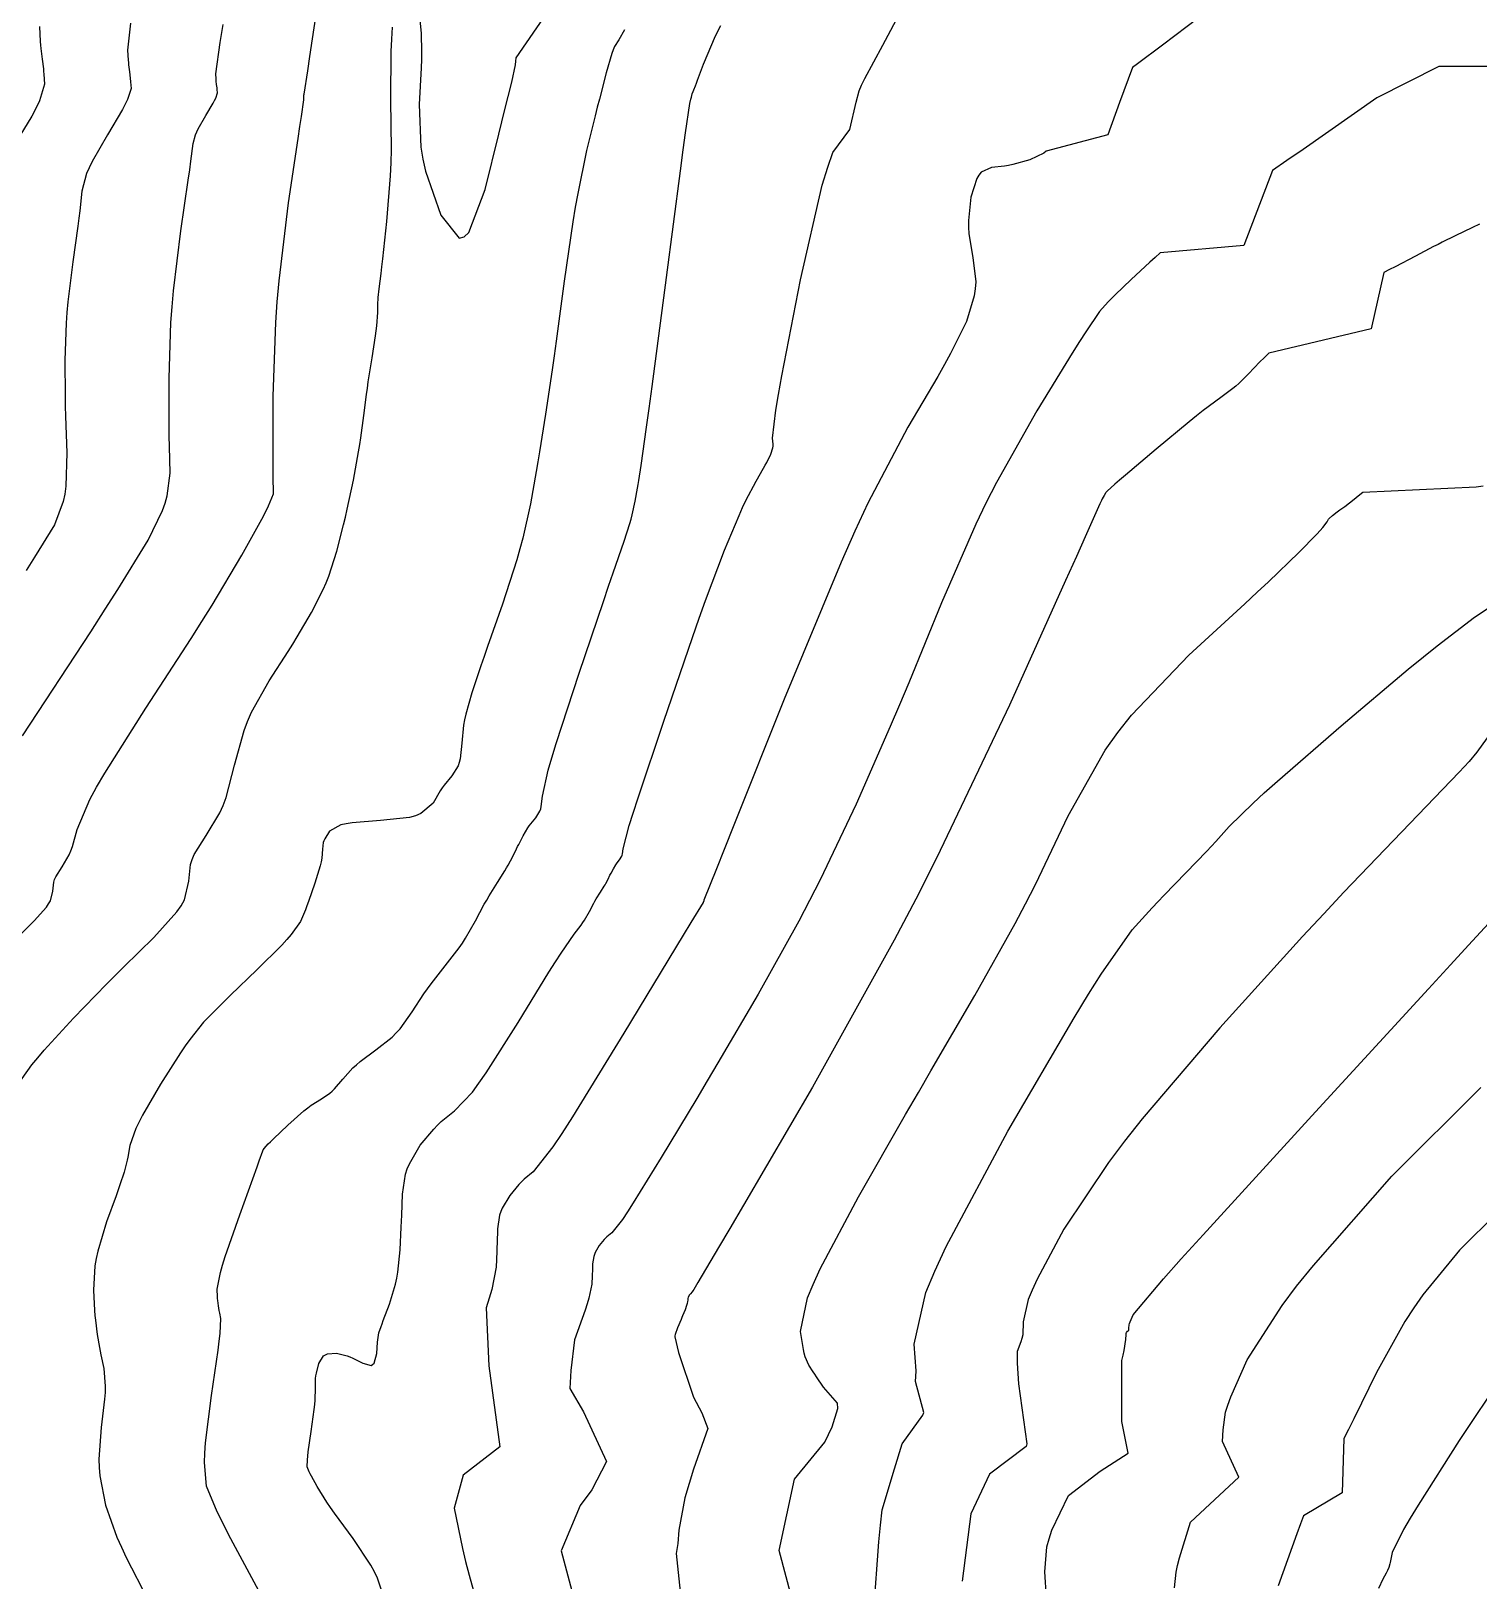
# Model space of a CAD drawing. Header units: metres. Extents: x 837117 to 838477, y 1189012 to 1191015.
# Drawn here: x 837686.6 to 837758.4, y 1190626.3 to 1190703.3 of the extents above; entities that cross this region are included whole.
import ezdxf

# ---------------------------------------------------------------- set-up
doc = ezdxf.new("R2010")
doc.units = ezdxf.units.M
doc.header["$LTSCALE"] = 0.3
doc.layers.add('COTAS 10', color=1, linetype='Continuous')
doc.layers.add('COTAS INT', color=252, linetype='Continuous')

msp = doc.modelspace()

# ---------------------------------------------------------------- linework, layer by layer
at = {"layer": 'COTAS 10'}
for points, elevation in [([(837685.557, 1190657.911), (837686.712, 1190659.065), (837687.318, 1190659.738), (837687.43, 1190659.903), (837687.518, 1190660.059), (837687.634, 1190660.546), (837687.679, 1190660.992), (837687.722, 1190661.121), (837687.779, 1190661.254), (837688.095, 1190661.753), (837688.455, 1190662.352), (837688.539, 1190662.547), (837688.616, 1190662.755), (837688.841, 1190663.608), (837689.476, 1190665.1), (837689.812, 1190665.71), (837690.217, 1190666.406), (837692.261, 1190669.629), (837694.511, 1190673.095), (837695.046, 1190673.943), (837695.544, 1190674.743), (837697.026, 1190677.228), (837698.017, 1190679.017), (837698.205, 1190679.377), (837698.356, 1190679.679), (837698.59, 1190680.281), (837698.583, 1190681.159), (837698.583, 1190682.211), (837698.587, 1190685.133), (837698.708, 1190688.785), (837698.781, 1190689.822), (837698.872, 1190690.869), (837699.346, 1190694.743), (837699.819, 1190697.926), (837699.91, 1190698.538), (837699.984, 1190699.033), (837700.103, 1190699.849), (837700.108, 1190699.904), (837700.108, 1190699.92), (837700.109, 1190699.936), (837700.108, 1190699.997), (837700.108, 1190700.056), (837700.109, 1190700.072), (837700.111, 1190700.087), (837700.118, 1190700.139), (837700.295, 1190701.296), (837700.404, 1190702.008), (837700.537, 1190702.89), (837701.234, 1190707.489)], 1650), ([(837744.588, 1190703.954), (837742.752, 1190702.563), (837741.517, 1190701.646), (837741.272, 1190701.466), (837740.616, 1190699.716), (837740.044, 1190698.122), (837736.982, 1190697.299), (837736.865, 1190697.202), (837736.165, 1190696.88), (837735.313, 1190696.64), (837735.101, 1190696.594), (837734.9, 1190696.556), (837734.259, 1190696.492), (837733.754, 1190696.261), (837733.638, 1190696.118), (837733.532, 1190695.941), (837733.236, 1190695.013), (837733.112, 1190693.854), (837733.115, 1190693.53), (837733.135, 1190693.205), (837733.339, 1190692.019), (837733.478, 1190690.805), (837733.456, 1190690.462), (837733.407, 1190690.115), (837733.014, 1190688.84), (837732.224, 1190687.247), (837731.926, 1190686.701), (837731.594, 1190686.109), (837730.105, 1190683.593), (837728.12, 1190679.808), (837727.475, 1190678.417), (837726.787, 1190676.877), (837723.959, 1190670.074), (837721.462, 1190663.813), (837720.985, 1190662.615), (837720.6, 1190661.648), (837719.98, 1190660.089), (837719.967, 1190660.051), (837719.965, 1190660.044), (837719.963, 1190660.038), (837719.96, 1190660.026), (837719.96, 1190660.024), (837719.959, 1190660.022), (837719.958, 1190660.021), (837719.956, 1190660.018), (837719.954, 1190660.014), (837719.954, 1190660.013), (837719.952, 1190660.009), (837719.951, 1190660.008), (837719.949, 1190660.005), (837719.947, 1190660.001), (837719.946, 1190660), (837719.946, 1190659.999), (837719.943, 1190659.995), (837719.941, 1190659.991), (837719.939, 1190659.989), (837719.936, 1190659.984), (837719.331, 1190658.984), (837718.951, 1190658.355), (837716.005, 1190653.477), (837713.444, 1190649.323), (837712.916, 1190648.505), (837712.466, 1190647.83), (837711.499, 1190646.59), (837711.044, 1190646.227), (837710.917, 1190646.105), (837710.791, 1190645.974), (837710.334, 1190645.423), (837709.963, 1190644.796), (837709.89, 1190644.617), (837709.831, 1190644.435), (837709.725, 1190643.759), (837709.701, 1190643.047), (837709.694, 1190642.843), (837709.685, 1190642.636), (837709.652, 1190641.865), (837709.437, 1190640.742), (837709.314, 1190640.314), (837709.164, 1190639.834), (837709.298, 1190636.96), (837709.835, 1190632.935), (837708.024, 1190631.527), (837707.573, 1190629.882), (837707.985, 1190627.878), (837708.139, 1190627.238), (837708.31, 1190626.562), (837709.071, 1190623.814)], 1660), ([(837759.091, 1190668.462), (837758.374, 1190667.444), (837757.979, 1190666.987), (837757.497, 1190666.454), (837755.044, 1190663.897), (837751.763, 1190660.484), (837750.76, 1190659.411), (837749.715, 1190658.283), (837745.599, 1190653.747), (837741.744, 1190649.234), (837740.864, 1190648.12), (837740.066, 1190647.066), (837737.858, 1190643.747), (837736.527, 1190641.256), (837736.28, 1190640.723), (837736.087, 1190640.258), (837735.83, 1190639.145), (837735.812, 1190638.492), (837735.769, 1190638.318), (837735.71, 1190638.146), (837735.54, 1190637.676), (837735.54, 1190637.086), (837735.605, 1190636.058), (837736.014, 1190633.074), (837735.982, 1190632.945), (837734.161, 1190631.571), (837733.242, 1190629.602), (837732.811, 1190626.265)], 1670)]:
    msp.add_lwpolyline(points, dxfattribs=dict(at, elevation=elevation))
at = {"layer": 'COTAS INT'}
for points, elevation in [([(837704.107, 1190625.36), (837703.769, 1190626.405), (837703.614, 1190626.726), (837703.431, 1190627.06), (837702.549, 1190628.379), (837701.631, 1190629.63), (837701.427, 1190629.922), (837701.244, 1190630.19), (837700.764, 1190630.96), (837700.483, 1190631.483), (837700.426, 1190631.595), (837700.377, 1190631.693), (837700.277, 1190631.932), (837700.28, 1190632.293), (837700.298, 1190632.468), (837700.322, 1190632.676), (837700.468, 1190633.701), (837700.617, 1190634.787), (837700.643, 1190635.033), (837700.663, 1190635.256), (837700.68, 1190635.866), (837700.691, 1190636.329), (837700.707, 1190636.459), (837700.728, 1190636.59), (837700.853, 1190637.072), (837701.086, 1190637.447), (837701.176, 1190637.511), (837701.277, 1190637.557), (837701.732, 1190637.58), (837702.252, 1190637.45), (837702.394, 1190637.399), (837702.535, 1190637.343), (837703.035, 1190637.088), (837703.442, 1190636.981), (837703.523, 1190637.019), (837703.591, 1190637.085), (837703.726, 1190637.567), (837703.771, 1190638.134), (837703.783, 1190638.254), (837703.795, 1190638.359), (837703.836, 1190638.602), (837703.94, 1190638.904), (837703.991, 1190639.045), (837704.052, 1190639.21), (837704.356, 1190640.015), (837704.662, 1190641.019), (837704.725, 1190641.31), (837704.779, 1190641.606), (837704.894, 1190642.723), (837704.943, 1190643.849), (837704.955, 1190644.15), (837704.966, 1190644.448), (837705, 1190645.487), (837705.155, 1190646.474), (837705.242, 1190646.739), (837705.348, 1190647.001), (837705.891, 1190647.916), (837706.557, 1190648.72), (837706.742, 1190648.912), (837706.926, 1190649.09), (837707.59, 1190649.62), (837708.478, 1190650.561), (837708.803, 1190650.999), (837709.163, 1190651.513), (837710.748, 1190654.009), (837712.276, 1190656.507), (837712.6, 1190657.022), (837712.88, 1190657.46), (837713.533, 1190658.408), (837713.876, 1190658.853), (837713.96, 1190658.976), (837714.039, 1190659.097), (837714.289, 1190659.533), (837714.507, 1190659.944), (837714.566, 1190660.049), (837714.625, 1190660.151), (837714.836, 1190660.491), (837715.021, 1190660.782), (837715.064, 1190660.854), (837715.104, 1190660.922), (837715.216, 1190661.134), (837715.31, 1190661.327), (837715.338, 1190661.382), (837715.367, 1190661.439), (837715.478, 1190661.651), (837715.597, 1190661.853), (837715.631, 1190661.903), (837715.665, 1190661.951), (837715.791, 1190662.104), (837715.894, 1190662.271), (837715.914, 1190662.328), (837715.931, 1190662.389), (837715.958, 1190662.647), (837716.271, 1190663.794), (837716.466, 1190664.415), (837716.71, 1190665.169), (837717.982, 1190668.988), (837719.407, 1190673.137), (837719.746, 1190674.099), (837720.062, 1190674.979), (837721.004, 1190677.481), (837721.722, 1190679.207), (837721.897, 1190679.598), (837722.06, 1190679.951), (837722.564, 1190680.912), (837722.942, 1190681.55), (837723.026, 1190681.7), (837723.102, 1190681.839), (837723.302, 1190682.243), (837723.402, 1190682.567), (837723.414, 1190682.654), (837723.42, 1190682.742), (837723.385, 1190683.05), (837723.549, 1190684.438), (837723.681, 1190685.207), (837723.849, 1190686.142), (837724.77, 1190690.905), (837725.853, 1190695.611), (837726.125, 1190696.51), (837726.384, 1190697.233), (837727.219, 1190698.386), (837727.535, 1190699.746), (837727.682, 1190700.297), (837727.808, 1190700.576), (837727.971, 1190700.909), (837728.871, 1190702.569), (837729.806, 1190704.347)], 1658), ([(837705.851, 1190703.98), (837705.938, 1190703.161), (837705.953, 1190702.218), (837705.945, 1190701.857), (837705.931, 1190701.452), (837705.837, 1190699.63), (837705.922, 1190697.506), (837706.021, 1190696.911), (837706.153, 1190696.314), (837706.903, 1190694.132), (837707.828, 1190692.986), (837708.071, 1190693.042), (837708.308, 1190693.259), (837709.116, 1190695.392), (837709.787, 1190698.15), (837709.938, 1190698.762), (837710.074, 1190699.309), (837710.438, 1190700.734), (837710.62, 1190701.588), (837710.64, 1190701.774), (837710.648, 1190701.938), (837712.19, 1190704.182)], 1652), ([(837686.969, 1190703.493), (837687.013, 1190702.752), (837687.027, 1190702.571), (837687.042, 1190702.4), (837687.106, 1190701.868), (837687.168, 1190701.396), (837687.182, 1190701.263), (837687.194, 1190701.129), (837687.228, 1190700.637), (837686.972, 1190699.802), (837686.802, 1190699.452), (837686.588, 1190699.051), (837685.46, 1190697.173)], 1644), ([(837685.829, 1190650.843), (837686.597, 1190651.911), (837686.888, 1190652.265), (837687.213, 1190652.646), (837688.67, 1190654.234), (837690.301, 1190655.916), (837690.736, 1190656.355), (837691.164, 1190656.784), (837692.651, 1190658.238), (837693.794, 1190659.506), (837694.005, 1190659.817), (837694.171, 1190660.111), (837694.389, 1190661.03), (837694.475, 1190661.87), (837694.556, 1190662.114), (837694.663, 1190662.363), (837695.259, 1190663.305), (837695.936, 1190664.434), (837696.095, 1190664.801), (837696.241, 1190665.192), (837696.665, 1190666.801), (837697.136, 1190668.517), (837697.313, 1190668.975), (837697.51, 1190669.427), (837698.386, 1190670.997), (837699.32, 1190672.442), (837699.554, 1190672.815), (837699.776, 1190673.176), (837700.488, 1190674.379), (837701.07, 1190675.532), (837701.211, 1190675.86), (837701.343, 1190676.194), (837701.747, 1190677.431), (837702.083, 1190678.743), (837702.172, 1190679.123), (837702.26, 1190679.51), (837702.564, 1190680.966), (837702.822, 1190682.371), (837702.881, 1190682.726), (837702.935, 1190683.066), (837703.084, 1190684.17), (837703.216, 1190685.222), (837703.26, 1190685.529), (837703.307, 1190685.843), (837703.5, 1190687.035), (837703.671, 1190688.132), (837703.704, 1190688.386), (837703.731, 1190688.619), (837703.773, 1190689.283), (837703.786, 1190689.784), (837703.794, 1190689.914), (837703.803, 1190690.041), (837703.852, 1190690.471), (837703.947, 1190691.23), (837703.986, 1190691.565), (837704.03, 1190691.954), (837704.234, 1190693.807), (837704.41, 1190696.077), (837704.436, 1190696.729), (837704.453, 1190697.39), (837704.433, 1190699.862), (837704.437, 1190702.26), (837704.47, 1190702.875), (837704.516, 1190703.469)], 1652), ([(837686.136, 1190668.262), (837689.519, 1190673.426), (837690.242, 1190674.548), (837690.872, 1190675.535), (837692.374, 1190677.986), (837693.087, 1190679.454), (837693.219, 1190679.822), (837693.323, 1190680.173), (837693.462, 1190681.302), (837693.427, 1190682.647), (837693.42, 1190683.135), (837693.416, 1190683.673), (837693.411, 1190686.031), (837693.504, 1190688.786), (837693.561, 1190689.573), (837693.631, 1190690.371), (837693.997, 1190693.344), (837694.366, 1190695.862), (837694.439, 1190696.373), (837694.499, 1190696.804), (837694.61, 1190697.688), (837694.723, 1190698.119), (837694.784, 1190698.264), (837694.858, 1190698.42), (837695.235, 1190699.074), (837695.605, 1190699.689), (837695.674, 1190699.821), (837695.73, 1190699.935), (837695.814, 1190700.209), (837695.803, 1190700.37), (837695.799, 1190700.414), (837695.794, 1190700.457), (837695.774, 1190700.612), (837695.753, 1190700.787), (837695.748, 1190700.843), (837695.744, 1190700.902), (837695.729, 1190701.145), (837695.957, 1190702.708), (837696.105, 1190703.599)], 1648), ([(837691.491, 1190703.667), (837691.349, 1190702.319), (837691.378, 1190701.827), (837691.388, 1190701.707), (837691.398, 1190701.593), (837691.44, 1190701.24), (837691.481, 1190700.927), (837691.499, 1190700.749), (837691.521, 1190700.423), (837691.351, 1190699.869), (837691.238, 1190699.637), (837691.097, 1190699.37), (837690.348, 1190698.123), (837689.585, 1190696.799), (837689.434, 1190696.484), (837689.31, 1190696.191), (837689.082, 1190695.318), (837688.978, 1190694.336), (837688.932, 1190693.974), (837688.879, 1190693.573), (837688.625, 1190691.8), (837688.382, 1190689.82), (837688.335, 1190689.288), (837688.298, 1190688.764), (837688.236, 1190686.929), (837688.248, 1190685.135), (837688.258, 1190684.636), (837688.27, 1190684.136), (837688.334, 1190682.323), (837688.289, 1190680.667), (837688.233, 1190680.266), (837688.157, 1190679.891), (837687.722, 1190678.743), (837686.735, 1190677.138), (837686.31, 1190676.474)], 1646), ([(837716.024, 1190703.335), (837715.743, 1190702.839), (837715.539, 1190702.508), (837715.473, 1190702.345), (837715.404, 1190702.151), (837715.12, 1190701.193), (837714.784, 1190699.896), (837714.681, 1190699.488), (837714.573, 1190699.059), (837714.151, 1190697.334), (837713.706, 1190695.204), (837713.585, 1190694.521), (837713.464, 1190693.796), (837713.036, 1190690.841), (837712.636, 1190687.868), (837712.534, 1190687.132), (837712.436, 1190686.435), (837712.11, 1190684.232), (837711.813, 1190682.359), (837711.732, 1190681.87), (837711.652, 1190681.393), (837711.367, 1190679.777), (837710.982, 1190678.081), (837710.838, 1190677.555), (837710.678, 1190677.004), (837709.965, 1190674.806), (837709.234, 1190672.694), (837709.062, 1190672.196), (837708.904, 1190671.736), (837708.444, 1190670.388), (837708.143, 1190669.334), (837708.084, 1190669.059), (837708.037, 1190668.792), (837707.955, 1190667.887), (837707.872, 1190667.118), (837707.824, 1190666.936), (837707.764, 1190666.768), (837707.455, 1190666.271), (837707.08, 1190665.814), (837706.979, 1190665.671), (837706.878, 1190665.521), (837706.524, 1190664.919), (837705.913, 1190664.39), (837705.65, 1190664.286), (837705.348, 1190664.2), (837703.917, 1190664.045), (837702.497, 1190663.942), (837702.201, 1190663.89), (837701.946, 1190663.827), (837701.376, 1190663.514), (837701.143, 1190663.146), (837701.101, 1190663.048), (837701.07, 1190662.953), (837701.036, 1190662.625), (837700.996, 1190662.174), (837700.959, 1190662), (837700.912, 1190661.806), (837700.65, 1190660.931), (837700.339, 1190660.025), (837700.26, 1190659.812), (837700.185, 1190659.615), (837699.943, 1190659.038), (837699.476, 1190658.382), (837699.26, 1190658.135), (837699.006, 1190657.859), (837697.775, 1190656.628), (837696.47, 1190655.368), (837696.17, 1190655.073), (837695.896, 1190654.803), (837695.128, 1190654.025), (837694.437, 1190653.175), (837694.212, 1190652.86), (837693.972, 1190652.509), (837692.985, 1190650.955), (837692.094, 1190649.403), (837691.915, 1190649.054), (837691.765, 1190648.74), (837691.47, 1190647.9), (837691.362, 1190647.327), (837691.33, 1190647.182), (837691.298, 1190647.042), (837691.175, 1190646.585), (837690.963, 1190645.95), (837690.876, 1190645.697), (837690.775, 1190645.411), (837690.306, 1190644.103), (837689.87, 1190642.657), (837689.791, 1190642.284), (837689.729, 1190641.924), (837689.655, 1190640.723), (837689.709, 1190639.701), (837689.728, 1190639.452), (837689.749, 1190639.22), (837689.839, 1190638.506), (837689.951, 1190637.873), (837689.985, 1190637.692), (837690.021, 1190637.508), (837690.163, 1190636.821), (837690.236, 1190635.943), (837690.229, 1190635.638), (837690.209, 1190635.307), (837690.041, 1190633.888), (837689.923, 1190632.328), (837689.935, 1190631.908), (837689.968, 1190631.493), (837690.25, 1190630.035), (837690.823, 1190628.449), (837691.04, 1190627.953), (837691.281, 1190627.431), (837692.362, 1190625.342)], 1654), ([(837697.87, 1190625.784), (837696.366, 1190628.581), (837696.06, 1190629.182), (837695.801, 1190629.708), (837695.263, 1190630.984), (837695.164, 1190632.152), (837695.182, 1190632.61), (837695.219, 1190633.127), (837695.516, 1190635.484), (837695.846, 1190637.737), (837695.904, 1190638.19), (837695.948, 1190638.568), (837695.985, 1190639.316), (837695.933, 1190639.572), (837695.919, 1190639.641), (837695.906, 1190639.708), (837695.865, 1190639.944), (837695.831, 1190640.21), (837695.823, 1190640.297), (837695.816, 1190640.39), (837695.796, 1190640.771), (837695.959, 1190641.593), (837696.067, 1190641.962), (837696.203, 1190642.394), (837696.92, 1190644.466), (837697.779, 1190646.838), (837697.89, 1190647.145), (837698.067, 1190647.634), (837698.068, 1190647.641), (837698.069, 1190647.643), (837698.069, 1190647.645), (837698.071, 1190647.654), (837698.081, 1190647.675), (837698.087, 1190647.686), (837698.094, 1190647.698), (837698.13, 1190647.759), (837698.339, 1190647.98), (837698.455, 1190648.093), (837698.597, 1190648.23), (837699.318, 1190648.911), (837700.112, 1190649.618), (837700.3, 1190649.771), (837700.472, 1190649.904), (837700.979, 1190650.23), (837701.392, 1190650.503), (837701.507, 1190650.602), (837701.622, 1190650.713), (837702.037, 1190651.199), (837702.542, 1190651.759), (837702.713, 1190651.916), (837702.898, 1190652.074), (837703.682, 1190652.649), (837704.49, 1190653.293), (837704.691, 1190653.493), (837704.882, 1190653.703), (837705.491, 1190654.541), (837706.073, 1190655.441), (837706.248, 1190655.689), (837706.429, 1190655.937), (837707.131, 1190656.831), (837707.812, 1190657.718), (837707.979, 1190657.961), (837708.138, 1190658.204), (837708.635, 1190659.071), (837709.068, 1190659.888), (837709.186, 1190660.098), (837709.304, 1190660.301), (837709.723, 1190660.977), (837710.092, 1190661.557), (837710.178, 1190661.699), (837710.256, 1190661.834), (837710.479, 1190662.257), (837710.667, 1190662.64), (837710.722, 1190662.751), (837710.78, 1190662.863), (837711.001, 1190663.285), (837711.238, 1190663.687), (837711.305, 1190663.787), (837711.372, 1190663.883), (837711.623, 1190664.187), (837711.829, 1190664.519), (837711.869, 1190664.632), (837711.901, 1190664.754), (837711.957, 1190665.267), (837712.241, 1190666.55), (837712.417, 1190667.157), (837712.636, 1190667.873), (837713.78, 1190671.367), (837714.987, 1190674.933), (837715.245, 1190675.694), (837715.47, 1190676.357), (837716.01, 1190677.935), (837716.294, 1190678.809), (837716.357, 1190679.028), (837716.415, 1190679.237), (837716.568, 1190679.911), (837716.681, 1190680.554), (837716.713, 1190680.744), (837716.745, 1190680.938), (837716.863, 1190681.683), (837717.128, 1190683.588), (837717.252, 1190684.515), (837717.399, 1190685.615), (837718.114, 1190691.028), (837718.816, 1190696.333), (837718.954, 1190697.365), (837719.069, 1190698.208), (837719.282, 1190699.673), (837719.334, 1190699.884), (837719.347, 1190699.937), (837719.359, 1190699.987), (837719.401, 1190700.147), (837719.436, 1190700.264), (837719.444, 1190700.288), (837719.452, 1190700.308), (837719.477, 1190700.349), (837719.563, 1190700.556), (837719.609, 1190700.681), (837719.665, 1190700.835), (837719.949, 1190701.635), (837720.557, 1190703.027), (837720.818, 1190703.554)], 1656), ([(837759.655, 1190701.506), (837756.486, 1190701.506), (837753.4, 1190699.96), (837749.737, 1190697.389), (837748.933, 1190696.835), (837748.219, 1190696.348), (837746.788, 1190692.625), (837742.644, 1190692.259), (837742.383, 1190692.022), (837742.124, 1190691.785), (837741.201, 1190690.932), (837740.404, 1190690.169), (837740.223, 1190689.988), (837740.06, 1190689.822), (837739.617, 1190689.333), (837738.941, 1190688.334), (837738.631, 1190687.846), (837738.268, 1190687.267), (837736.512, 1190684.41), (837734.506, 1190680.845), (837733.985, 1190679.819), (837733.479, 1190678.775), (837731.778, 1190674.865), (837730.152, 1190670.885), (837729.694, 1190669.797), (837729.232, 1190668.716), (837727.537, 1190664.865), (837725.746, 1190661.1), (837725.224, 1190660.073), (837724.691, 1190659.053), (837722.672, 1190655.427), (837720.661, 1190652.004), (837720.133, 1190651.112), (837719.618, 1190650.244), (837717.861, 1190647.312), (837716.465, 1190645.048), (837716.177, 1190644.602), (837715.933, 1190644.235), (837715.407, 1190643.56), (837715.162, 1190643.364), (837715.093, 1190643.298), (837715.025, 1190643.227), (837714.778, 1190642.93), (837714.578, 1190642.591), (837714.538, 1190642.494), (837714.506, 1190642.396), (837714.449, 1190642.03), (837714.436, 1190641.646), (837714.432, 1190641.536), (837714.428, 1190641.424), (837714.41, 1190641.008), (837714.264, 1190640.325), (837714.18, 1190640.045), (837714.076, 1190639.727), (837713.543, 1190638.249), (837713.363, 1190636.726), (837713.315, 1190635.824), (837713.993, 1190634.679), (837715.134, 1190632.198), (837714.416, 1190630.792), (837713.834, 1190630.024), (837712.888, 1190627.758), (837714.458, 1190621.874)], 1662), ([(837758.498, 1190693.679), (837758.158, 1190693.517), (837757.299, 1190693.105), (837756.651, 1190692.782), (837756.442, 1190692.675), (837756.221, 1190692.561), (837755.316, 1190692.085), (837754.314, 1190691.566), (837754.03, 1190691.424), (837753.745, 1190691.284), (837753.119, 1190688.485), (837748.033, 1190687.267), (837747.802, 1190687.045), (837747.593, 1190686.839), (837747.019, 1190686.24), (837746.547, 1190685.765), (837746.402, 1190685.637), (837746.251, 1190685.512), (837745.655, 1190685.074), (837744.775, 1190684.419), (837744.445, 1190684.157), (837744.077, 1190683.86), (837742.437, 1190682.494), (837740.916, 1190681.206), (837740.624, 1190680.958), (837740.387, 1190680.756), (837739.998, 1190680.419), (837739.96, 1190680.365), (837739.945, 1190680.342), (837739.928, 1190680.316), (837739.85, 1190680.19), (837739.763, 1190680.036), (837739.741, 1190679.992), (837739.719, 1190679.947), (837739.646, 1190679.779), (837738.915, 1190678.14), (837738.478, 1190677.168), (837737.94, 1190675.972), (837735.15, 1190669.779), (837731.55, 1190662.211), (837730.501, 1190660.147), (837729.43, 1190658.097), (837725.371, 1190650.808), (837721.939, 1190644.938), (837721.263, 1190643.783), (837720.706, 1190642.831), (837719.681, 1190641.089), (837719.473, 1190640.752), (837719.431, 1190640.685), (837719.394, 1190640.631), (837719.316, 1190640.53), (837719.279, 1190640.501), (837719.259, 1190640.481), (837719.187, 1190640.371), (837719.173, 1190640.302), (837719.171, 1190640.229), (837719.17, 1190640.212), (837719.167, 1190640.15), (837719.146, 1190640.048), (837719.133, 1190640.007), (837719.118, 1190639.959), (837719.038, 1190639.739), (837718.921, 1190639.446), (837718.883, 1190639.353), (837718.841, 1190639.254), (837718.666, 1190638.853), (837718.544, 1190638.509), (837718.536, 1190638.446), (837718.538, 1190638.397), (837718.712, 1190637.621), (837719.452, 1190635.395), (837719.868, 1190634.622), (837720.166, 1190633.848), (837719.452, 1190631.826), (837719.035, 1190630.399), (837718.738, 1190628.793), (837718.679, 1190628.138), (837718.6, 1190627.638), (837718.865, 1190625.121)], 1664), ([(837724.344, 1190625.417), (837723.706, 1190627.776), (837724.482, 1190631.321), (837725.981, 1190633.161), (837726.349, 1190633.934), (837726.622, 1190634.829), (837726.604, 1190635.11), (837725.919, 1190635.893), (837725.569, 1190636.414), (837725.486, 1190636.538), (837725.409, 1190636.652), (837725.183, 1190636.986), (837725.005, 1190637.411), (837724.96, 1190637.582), (837724.915, 1190637.776), (837724.767, 1190638.668), (837725.125, 1190640.328), (837725.4, 1190641.006), (837725.75, 1190641.779), (837727.652, 1190645.357), (837729.997, 1190649.443), (837730.627, 1190650.536), (837731.249, 1190651.612), (837733.427, 1190655.357), (837735.432, 1190658.938), (837735.945, 1190659.91), (837736.439, 1190660.873), (837738.07, 1190664.281), (837739.909, 1190667.545), (837740.534, 1190668.417), (837741.208, 1190669.276), (837744.064, 1190672.261), (837746.839, 1190674.807), (837747.463, 1190675.387), (837748.025, 1190675.914), (837749.532, 1190677.368), (837750.416, 1190678.272), (837750.585, 1190678.451), (837750.721, 1190678.6), (837750.937, 1190678.884), (837750.978, 1190678.986), (837751.004, 1190679.02), (837751.036, 1190679.056), (837751.205, 1190679.209), (837751.427, 1190679.381), (837751.492, 1190679.429), (837751.559, 1190679.478), (837751.815, 1190679.657), (837752.281, 1190680.015), (837752.481, 1190680.177), (837752.711, 1190680.366), (837758.336, 1190680.63), (837758.688, 1190680.676)], 1666), ([(837728.422, 1190624.804), (837728.66, 1190628.213), (837728.743, 1190629.033), (837728.832, 1190629.798), (837729.435, 1190631.834), (837729.829, 1190633.081), (837730.852, 1190634.509), (837730.897, 1190634.645), (837730.479, 1190636.171), (837730.505, 1190636.426), (837730.514, 1190636.714), (837730.415, 1190638.035), (837731.005, 1190640.593), (837731.449, 1190641.662), (837732.016, 1190642.887), (837735.076, 1190648.613), (837738.368, 1190654.251), (837739.08, 1190655.42), (837739.705, 1190656.419), (837741.242, 1190658.613), (837742.245, 1190659.711), (837742.534, 1190660.019), (837742.828, 1190660.329), (837743.927, 1190661.463), (837744.943, 1190662.511), (837745.185, 1190662.767), (837745.409, 1190663.009), (837746.072, 1190663.756), (837747.258, 1190664.918), (837747.812, 1190665.421), (837748.464, 1190666.002), (837751.629, 1190668.752), (837754.958, 1190671.564), (837755.712, 1190672.184), (837756.394, 1190672.734), (837758.249, 1190674.148), (837759.52, 1190675.002)], 1668), ([(837736.995, 1190625.434), (837736.909, 1190626.717), (837737.008, 1190627.962), (837737.118, 1190628.363), (837737.263, 1190628.787), (837738.085, 1190630.521), (837739.662, 1190631.726), (837741.054, 1190632.622), (837740.726, 1190634.197), (837740.742, 1190637.229), (837740.804, 1190637.495), (837740.854, 1190637.727), (837740.934, 1190638.268), (837740.949, 1190638.521), (837740.957, 1190638.57), (837740.967, 1190638.61), (837741.019, 1190638.682), (837741.066, 1190638.713), (837741.074, 1190638.729), (837741.079, 1190638.747), (837741.077, 1190638.836), (837741.101, 1190639.001), (837741.122, 1190639.067), (837741.15, 1190639.142), (837741.302, 1190639.486), (837742.808, 1190641.279), (837743.689, 1190642.267), (837744.772, 1190643.469), (837750.358, 1190649.583), (837755.963, 1190655.683), (837757.058, 1190656.875), (837757.954, 1190657.851), (837759.54, 1190659.583)], 1672), ([(837743.343, 1190625.926), (837743.431, 1190626.711), (837743.506, 1190627.041), (837743.603, 1190627.418), (837744.138, 1190629.186), (837746.543, 1190631.418), (837745.742, 1190633.2), (837745.761, 1190633.773), (837745.888, 1190634.656), (837746.001, 1190635.01), (837746.149, 1190635.411), (837746.962, 1190637.253), (837748.692, 1190639.961), (837749.417, 1190640.907), (837750.249, 1190641.938), (837754.141, 1190646.374), (837758.563, 1190650.78)], 1674), ([(837759.414, 1190644.598), (837757.508, 1190642.711), (837755.69, 1190640.485), (837755.233, 1190639.832), (837754.797, 1190639.164), (837753.391, 1190636.619), (837752.261, 1190634.316), (837751.998, 1190633.801), (837751.758, 1190633.339), (837751.684, 1190630.647), (837749.761, 1190629.512), (837749.613, 1190629.107), (837749.431, 1190628.608), (837748.493, 1190626.024)], 1676), ([(837759.652, 1190636.5), (837757.491, 1190633.246), (837755.451, 1190630.037), (837755.054, 1190629.383), (837754.731, 1190628.831), (837754.167, 1190627.685), (837754.087, 1190627.277), (837754.068, 1190627.19), (837754.05, 1190627.115), (837753.995, 1190626.939), (837753.922, 1190626.788), (837753.892, 1190626.73), (837753.858, 1190626.664), (837753.701, 1190626.364), (837753.485, 1190625.897)], 1678)]:
    msp.add_lwpolyline(points, dxfattribs=dict(at, elevation=elevation))

doc.saveas('drawing.dxf')
